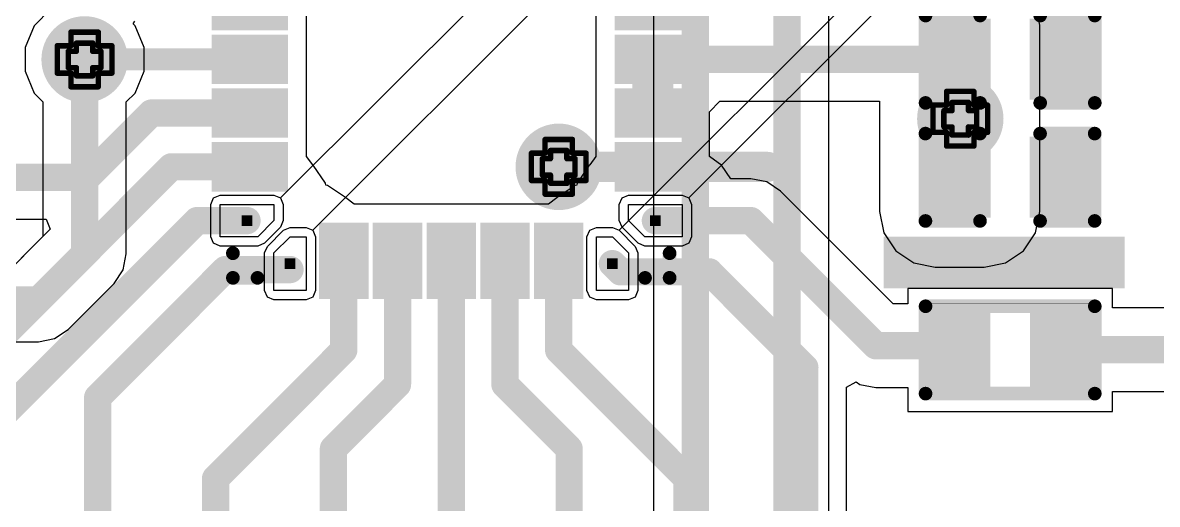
# Model space of a CAD drawing. Header units: inches. Extents: x -5 to 5258, y -4 to 5281.
# Drawn here: x 5.39 to 15.95, y 41.33 to 45.81 of the extents above; entities that cross this region are included whole.
import ezdxf

# ---------------------------------------------------------------- set-up
doc = ezdxf.new("R2010")
doc.units = ezdxf.units.IN
for name, color, linetype in [('Bottom Layer', 5, 'Continuous'), ('Bottom Solder', 6, 'Continuous'), ('Drill Drawing', 1, 'Continuous'), ('Top Layer', 1, 'Continuous'), ('Top Overlay', 2, 'Continuous'), ('Top Paste', 8, 'Continuous'), ('Top Solder', 216, 'Continuous'), ('Via Holes', 16, 'Continuous')]:
    doc.layers.add(name, color=color, linetype=linetype)

# ---------------------------------------------------------------- blocks, each defined once
blk = doc.blocks.new('R___0402_2')
at = {"layer": 'Top Layer'}
for points in [[(-0.699, -0.318), (-0.699, 0.318), (-0.241, 0.318), (-0.241, -0.318)], [(0.241, -0.318), (0.241, 0.318), (0.699, 0.318), (0.699, -0.318)]]:
    blk.add_hatch(color=1, dxfattribs=at).paths.add_polyline_path(points)
at = {"layer": 'Top Paste'}
for points in [[(-0.699, -0.318), (-0.699, 0.318), (-0.241, 0.318), (-0.241, -0.318)], [(0.241, -0.318), (0.241, 0.318), (0.699, 0.318), (0.699, -0.318)]]:
    blk.add_hatch(color=8, dxfattribs=at).paths.add_polyline_path(points)
at = {"layer": 'Top Solder'}
for points in [[(-0.754, -0.373), (-0.754, 0.373), (-0.186, 0.373), (-0.186, -0.373)], [(0.186, -0.373), (0.186, 0.373), (0.754, 0.373), (0.754, -0.373)]]:
    blk.add_hatch(color=216, dxfattribs=at).paths.add_polyline_path(points)
at = {"layer": 'Top Overlay'}
for points in [[(-0.787, 0.406, 0.127, 0.127, 0), (-0.787, -0.406, 0.127, 0.127, 0)], [(0.787, 0.406, 0.127, 0.127, 0), (-0.787, 0.406, 0.127, 0.127, 0)], [(0.787, 0.406, 0.127, 0.127, 0), (0.787, -0.406, 0.127, 0.127, 0)], [(0.787, -0.406, 0.127, 0.127, 0), (-0.787, -0.406, 0.127, 0.127, 0)], [(0.813, -0.432, 0.00323, 0.00323, 0), (-0.813, -0.432, 0.00323, 0.00323, 0)]]:
    blk.add_lwpolyline(points, format="xyseb", dxfattribs=at)
for points in [[(-0.819, 0.406, 0.0635, 0.0635, 1), (-0.756, 0.406, 0.0635, 0.0635, 1)], [(-0.819, 0.406, 0.0635, 0.0635, 1), (-0.756, 0.406, 0.0635, 0.0635, 1)], [(0.756, 0.406, 0.0635, 0.0635, 1), (0.819, 0.406, 0.0635, 0.0635, 1)], [(0.756, 0.406, 0.0635, 0.0635, 1), (0.819, 0.406, 0.0635, 0.0635, 1)], [(-0.819, -0.406, 0.0635, 0.0635, 1), (-0.756, -0.406, 0.0635, 0.0635, 1)], [(-0.819, -0.406, 0.0635, 0.0635, 1), (-0.756, -0.406, 0.0635, 0.0635, 1)], [(0.756, -0.406, 0.0635, 0.0635, 1), (0.819, -0.406, 0.0635, 0.0635, 1)], [(0.756, -0.406, 0.0635, 0.0635, 1), (0.819, -0.406, 0.0635, 0.0635, 1)], [(-0.814, -0.432, 0.00161, 0.00161, 1), (-0.812, -0.432, 0.00161, 0.00161, 1)], [(0.812, -0.432, 0.00161, 0.00161, 1), (0.814, -0.432, 0.00161, 0.00161, 1)]]:
    blk.add_lwpolyline(points, format="xyseb", close=True, dxfattribs=at)
blk = doc.blocks.new('28_UFQFPN__4_4__9')
at = {"layer": 'Top Layer'}
for points in [[(-2.15, 0.15), (-1.6, 0.15), (-1.6, -0.15), (-2.15, -0.15)], [(2.15, -0.15), (1.6, -0.15), (1.6, 0.15), (2.15, 0.15)], [(-2.15, -0.35), (-1.6, -0.35), (-1.6, -0.65), (-2.15, -0.65)], [(2.15, -0.65), (1.6, -0.65), (1.6, -0.35), (2.15, -0.35)], [(-2.15, -0.85), (-1.6, -0.85), (-1.6, -1.15), (-2.15, -1.15)], [(2.15, -1.15), (1.6, -1.15), (1.6, -0.85), (2.15, -0.85)], [(-1.95, -1.45), (-1.85, -1.45), (-1.85, -1.55), (-1.95, -1.55)], [(1.95, -1.55), (1.85, -1.55), (1.85, -1.45), (1.95, -1.45)], [(-1.15, -2.15), (-1.15, -1.6), (-0.85, -1.6), (-0.85, -2.15)], [(-0.65, -2.15), (-0.65, -1.6), (-0.35, -1.6), (-0.35, -2.15)], [(-0.15, -2.15), (-0.15, -1.6), (0.15, -1.6), (0.15, -2.15)], [(0.35, -2.15), (0.35, -1.6), (0.65, -1.6), (0.65, -2.15)], [(0.85, -2.15), (0.85, -1.6), (1.15, -1.6), (1.15, -2.15)], [(-1.55, -1.95), (-1.55, -1.85), (-1.45, -1.85), (-1.45, -1.95)], [(1.45, -1.95), (1.45, -1.85), (1.55, -1.85), (1.55, -1.95)]]:
    blk.add_hatch(color=1, dxfattribs=at).paths.add_polyline_path(points)
at = {"layer": 'Top Paste'}
for points in [[(-2.15, 0.15), (-1.6, 0.15), (-1.6, -0.15), (-2.15, -0.15)], [(2.15, -0.15), (1.6, -0.15), (1.6, 0.15), (2.15, 0.15)], [(-2.15, -0.35), (-1.6, -0.35), (-1.6, -0.65), (-2.15, -0.65)], [(2.15, -0.65), (1.6, -0.65), (1.6, -0.35), (2.15, -0.35)], [(-2.15, -0.85), (-1.6, -0.85), (-1.6, -1.15), (-2.15, -1.15)], [(2.15, -1.15), (1.6, -1.15), (1.6, -0.85), (2.15, -0.85)], [(-1.15, -2.15), (-1.15, -1.6), (-0.85, -1.6), (-0.85, -2.15)], [(-0.65, -2.15), (-0.65, -1.6), (-0.35, -1.6), (-0.35, -2.15)], [(-0.15, -2.15), (-0.15, -1.6), (0.15, -1.6), (0.15, -2.15)], [(0.35, -2.15), (0.35, -1.6), (0.65, -1.6), (0.65, -2.15)], [(0.85, -2.15), (0.85, -1.6), (1.15, -1.6), (1.15, -2.15)]]:
    blk.add_hatch(color=8, dxfattribs=at).paths.add_polyline_path(points)
at = {"layer": 'Top Solder'}
for points in [[(-2.23, 0.73), (-1.52, 0.73), (-1.52, 0.27), (-2.23, 0.27)], [(2.23, 0.27), (1.52, 0.27), (1.52, 0.73), (2.23, 0.73)], [(-2.23, 0.23), (-1.52, 0.23), (-1.52, -0.23), (-2.23, -0.23)], [(2.23, -0.23), (1.52, -0.23), (1.52, 0.23), (2.23, 0.23)], [(-2.23, -0.27), (-1.52, -0.27), (-1.52, -0.73), (-2.23, -0.73)], [(2.23, -0.73), (1.52, -0.73), (1.52, -0.27), (2.23, -0.27)], [(-2.23, -0.77), (-1.52, -0.77), (-1.52, -1.23), (-2.23, -1.23)], [(2.23, -1.23), (1.52, -1.23), (1.52, -0.77), (2.23, -0.77)], [(-1.23, -2.23), (-1.23, -1.52), (-0.77, -1.52), (-0.77, -2.23)], [(-0.73, -2.23), (-0.73, -1.52), (-0.27, -1.52), (-0.27, -2.23)], [(-0.23, -2.23), (-0.23, -1.52), (0.23, -1.52), (0.23, -2.23)], [(0.27, -2.23), (0.27, -1.52), (0.73, -1.52), (0.73, -2.23)], [(0.77, -2.23), (0.77, -1.52), (1.23, -1.52), (1.23, -2.23)]]:
    blk.add_hatch(color=216, dxfattribs=at).paths.add_polyline_path(points)
at = {"layer": 'Top Layer'}
for p, q in [((-2.15, -1.65), (-2.15, -1.35)), ((-2.15, -1.35), (-1.65, -1.35)), ((-1.65, -1.35), (-1.65, -1.5)), ((1.65, -1.5), (1.65, -1.35)), ((1.65, -1.35), (2.15, -1.35)), ((2.15, -1.35), (2.15, -1.65)), ((-1.65, -1.5), (-1.8, -1.65)), ((1.8, -1.65), (1.65, -1.5)), ((-1.8, -1.65), (-2.15, -1.65)), ((-1.65, -1.8), (-1.5, -1.65)), ((-1.5, -1.65), (-1.35, -1.65)), ((-1.35, -1.65), (-1.35, -2.15)), ((1.35, -2.15), (1.35, -1.65)), ((1.35, -1.65), (1.5, -1.65)), ((1.5, -1.65), (1.65, -1.8)), ((2.15, -1.65), (1.8, -1.65)), ((-1.65, -2.15), (-1.65, -1.8)), ((1.65, -1.8), (1.65, -2.15)), ((-1.35, -2.15), (-1.65, -2.15)), ((1.65, -2.15), (1.35, -2.15))]:
    blk.add_line(p, q, dxfattribs=at)
at = {"layer": 'Top Overlay'}
for points in [[(-2.032, -2.032, 0.127, 0.127, 0), (-2.032, -1.803, 0.127, 0.127, 0)], [(2.032, -2.032, 0.127, 0.127, 0), (2.032, -1.803, 0.127, 0.127, 0)], [(-2.032, -2.032, 0.127, 0.127, 0), (-1.803, -2.032, 0.127, 0.127, 0)], [(1.803, -2.032, 0.127, 0.127, 0), (2.032, -2.032, 0.127, 0.127, 0)]]:
    blk.add_lwpolyline(points, format="xyseb", dxfattribs=at)
for points in [[(-2.064, -1.803, 0.0635, 0.0635, 1), (-2, -1.803, 0.0635, 0.0635, 1)], [(2, -1.803, 0.0635, 0.0635, 1), (2.064, -1.803, 0.0635, 0.0635, 1)], [(-2.064, -2.032, 0.0635, 0.0635, 1), (-2, -2.032, 0.0635, 0.0635, 1)], [(-2.064, -2.032, 0.0635, 0.0635, 1), (-2, -2.032, 0.0635, 0.0635, 1)], [(-1.835, -2.032, 0.0635, 0.0635, 1), (-1.772, -2.032, 0.0635, 0.0635, 1)], [(1.772, -2.032, 0.0635, 0.0635, 1), (1.835, -2.032, 0.0635, 0.0635, 1)], [(2, -2.032, 0.0635, 0.0635, 1), (2.064, -2.032, 0.0635, 0.0635, 1)], [(2, -2.032, 0.0635, 0.0635, 1), (2.064, -2.032, 0.0635, 0.0635, 1)]]:
    blk.add_lwpolyline(points, format="xyseb", close=True, dxfattribs=at)
at = {"layer": 'Top Solder'}
for p, q in [((-1.589, -1.289), (5248.373, 5235.421)), ((-1.289, -1.589), (5248.373, 5235.421)), ((1.561, -1.589), (5248.373, 5235.421)), ((2.211, -1.289), (5248.373, 5235.421)), ((-2.211, -1.289), (-2.15, -1.263)), ((-2.15, -1.263), (-1.65, -1.263)), ((-1.65, -1.263), (-1.589, -1.289)), ((1.589, -1.289), (1.65, -1.263)), ((1.65, -1.263), (2.15, -1.263)), ((2.15, -1.263), (2.211, -1.289)), ((-2.237, -1.35), (-2.211, -1.289)), ((-2.237, -1.65), (-2.237, -1.35)), ((-1.589, -1.289), (-1.563, -1.35)), ((-1.563, -1.35), (-1.563, -1.5)), ((1.563, -1.35), (1.589, -1.289)), ((1.563, -1.5), (1.563, -1.35)), ((2.211, -1.289), (2.237, -1.35)), ((2.237, -1.35), (2.237, -1.65)), ((-1.589, -1.561), (-1.739, -1.711)), ((-1.563, -1.5), (-1.589, -1.561)), ((-1.561, -1.589), (-1.5, -1.563)), ((-1.5, -1.563), (-1.35, -1.563)), ((-1.35, -1.563), (-1.289, -1.589)), ((1.289, -1.589), (1.35, -1.563)), ((1.35, -1.563), (1.5, -1.563)), ((1.5, -1.563), (1.561, -1.589)), ((1.589, -1.561), (1.563, -1.5)), ((1.739, -1.711), (1.589, -1.561)), ((-2.211, -1.711), (-2.237, -1.65)), ((-1.711, -1.739), (-1.561, -1.589)), ((-1.289, -1.589), (-1.263, -1.65)), ((-1.263, -1.65), (-1.263, -2.15)), ((1.263, -1.65), (1.289, -1.589)), ((1.263, -2.15), (1.263, -1.65)), ((1.561, -1.589), (1.711, -1.739)), ((2.237, -1.65), (2.211, -1.711)), ((-2.15, -1.737), (-2.211, -1.711)), ((-1.8, -1.737), (-2.15, -1.737)), ((-1.739, -1.711), (-1.8, -1.737)), ((-1.737, -1.8), (-1.711, -1.739)), ((1.711, -1.739), (1.737, -1.8)), ((1.8, -1.737), (1.739, -1.711)), ((2.15, -1.737), (1.8, -1.737)), ((2.211, -1.711), (2.15, -1.737)), ((-1.737, -2.15), (-1.737, -1.8)), ((1.737, -1.8), (1.737, -2.15)), ((-1.711, -2.211), (-1.737, -2.15)), ((-1.65, -2.237), (-1.711, -2.211)), ((-1.289, -2.211), (-1.35, -2.237)), ((-1.263, -2.15), (-1.289, -2.211)), ((1.289, -2.211), (1.263, -2.15)), ((1.35, -2.237), (1.289, -2.211)), ((1.711, -2.211), (1.65, -2.237)), ((1.737, -2.15), (1.711, -2.211)), ((-1.35, -2.237), (-1.65, -2.237)), ((1.65, -2.237), (1.35, -2.237))]:
    blk.add_line(p, q, dxfattribs=at)
blk = doc.blocks.new('C___0402_144')
at = {"layer": 'Top Layer'}
for points in [[(-0.699, -0.318), (-0.699, 0.318), (-0.241, 0.318), (-0.241, -0.318)], [(0.241, -0.318), (0.241, 0.318), (0.699, 0.318), (0.699, -0.318)]]:
    blk.add_hatch(color=1, dxfattribs=at).paths.add_polyline_path(points)
at = {"layer": 'Top Paste'}
for points in [[(-0.699, -0.318), (-0.699, 0.318), (-0.241, 0.318), (-0.241, -0.318)], [(0.241, -0.318), (0.241, 0.318), (0.699, 0.318), (0.699, -0.318)]]:
    blk.add_hatch(color=8, dxfattribs=at).paths.add_polyline_path(points)
at = {"layer": 'Top Solder'}
for points in [[(-0.758, -0.377), (-0.758, 0.377), (-0.181, 0.377), (-0.181, -0.377)], [(0.181, -0.377), (0.181, 0.377), (0.758, 0.377), (0.758, -0.377)]]:
    blk.add_hatch(color=216, dxfattribs=at).paths.add_polyline_path(points)
at = {"layer": 'Top Overlay'}
for points in [[(-0.787, -0.406, 0.127, 0.127, 0), (-0.787, 0.406, 0.127, 0.127, 0)], [(-0.787, 0.406, 0.127, 0.127, 0), (-0.279, 0.406, 0.127, 0.127, 0)], [(0.279, 0.406, 0.127, 0.127, 0), (0.787, 0.406, 0.127, 0.127, 0)], [(0.787, -0.406, 0.127, 0.127, 0), (0.787, 0.406, 0.127, 0.127, 0)], [(-0.787, -0.406, 0.127, 0.127, 0), (-0.279, -0.406, 0.127, 0.127, 0)], [(0.279, -0.406, 0.127, 0.127, 0), (0.787, -0.406, 0.127, 0.127, 0)]]:
    blk.add_lwpolyline(points, format="xyseb", dxfattribs=at)
for points in [[(-0.819, 0.406, 0.0635, 0.0635, 1), (-0.756, 0.406, 0.0635, 0.0635, 1)], [(-0.819, 0.406, 0.0635, 0.0635, 1), (-0.756, 0.406, 0.0635, 0.0635, 1)], [(-0.311, 0.406, 0.0635, 0.0635, 1), (-0.248, 0.406, 0.0635, 0.0635, 1)], [(0.248, 0.406, 0.0635, 0.0635, 1), (0.311, 0.406, 0.0635, 0.0635, 1)], [(0.756, 0.406, 0.0635, 0.0635, 1), (0.819, 0.406, 0.0635, 0.0635, 1)], [(0.756, 0.406, 0.0635, 0.0635, 1), (0.819, 0.406, 0.0635, 0.0635, 1)], [(-0.819, -0.406, 0.0635, 0.0635, 1), (-0.756, -0.406, 0.0635, 0.0635, 1)], [(-0.819, -0.406, 0.0635, 0.0635, 1), (-0.756, -0.406, 0.0635, 0.0635, 1)], [(-0.311, -0.406, 0.0635, 0.0635, 1), (-0.248, -0.406, 0.0635, 0.0635, 1)], [(0.248, -0.406, 0.0635, 0.0635, 1), (0.311, -0.406, 0.0635, 0.0635, 1)], [(0.756, -0.406, 0.0635, 0.0635, 1), (0.819, -0.406, 0.0635, 0.0635, 1)], [(0.756, -0.406, 0.0635, 0.0635, 1), (0.819, -0.406, 0.0635, 0.0635, 1)]]:
    blk.add_lwpolyline(points, format="xyseb", close=True, dxfattribs=at)
blk = doc.blocks.new('C___0402_145')
at = {"layer": 'Top Layer'}
for points in [[(-0.699, -0.318), (-0.699, 0.318), (-0.241, 0.318), (-0.241, -0.318)], [(0.241, -0.318), (0.241, 0.318), (0.699, 0.318), (0.699, -0.318)]]:
    blk.add_hatch(color=1, dxfattribs=at).paths.add_polyline_path(points)
at = {"layer": 'Top Paste'}
for points in [[(-0.699, -0.318), (-0.699, 0.318), (-0.241, 0.318), (-0.241, -0.318)], [(0.241, -0.318), (0.241, 0.318), (0.699, 0.318), (0.699, -0.318)]]:
    blk.add_hatch(color=8, dxfattribs=at).paths.add_polyline_path(points)
at = {"layer": 'Top Solder'}
for points in [[(-0.758, -0.377), (-0.758, 0.377), (-0.181, 0.377), (-0.181, -0.377)], [(0.181, -0.377), (0.181, 0.377), (0.758, 0.377), (0.758, -0.377)]]:
    blk.add_hatch(color=216, dxfattribs=at).paths.add_polyline_path(points)
at = {"layer": 'Top Overlay'}
for points in [[(-0.787, -0.406, 0.127, 0.127, 0), (-0.787, 0.406, 0.127, 0.127, 0)], [(-0.787, 0.406, 0.127, 0.127, 0), (-0.279, 0.406, 0.127, 0.127, 0)], [(0.279, 0.406, 0.127, 0.127, 0), (0.787, 0.406, 0.127, 0.127, 0)], [(0.787, -0.406, 0.127, 0.127, 0), (0.787, 0.406, 0.127, 0.127, 0)], [(-0.787, -0.406, 0.127, 0.127, 0), (-0.279, -0.406, 0.127, 0.127, 0)], [(0.279, -0.406, 0.127, 0.127, 0), (0.787, -0.406, 0.127, 0.127, 0)]]:
    blk.add_lwpolyline(points, format="xyseb", dxfattribs=at)
for points in [[(-0.819, 0.406, 0.0635, 0.0635, 1), (-0.756, 0.406, 0.0635, 0.0635, 1)], [(-0.819, 0.406, 0.0635, 0.0635, 1), (-0.756, 0.406, 0.0635, 0.0635, 1)], [(-0.311, 0.406, 0.0635, 0.0635, 1), (-0.248, 0.406, 0.0635, 0.0635, 1)], [(0.248, 0.406, 0.0635, 0.0635, 1), (0.311, 0.406, 0.0635, 0.0635, 1)], [(0.756, 0.406, 0.0635, 0.0635, 1), (0.819, 0.406, 0.0635, 0.0635, 1)], [(0.756, 0.406, 0.0635, 0.0635, 1), (0.819, 0.406, 0.0635, 0.0635, 1)], [(-0.819, -0.406, 0.0635, 0.0635, 1), (-0.756, -0.406, 0.0635, 0.0635, 1)], [(-0.819, -0.406, 0.0635, 0.0635, 1), (-0.756, -0.406, 0.0635, 0.0635, 1)], [(-0.311, -0.406, 0.0635, 0.0635, 1), (-0.248, -0.406, 0.0635, 0.0635, 1)], [(0.248, -0.406, 0.0635, 0.0635, 1), (0.311, -0.406, 0.0635, 0.0635, 1)], [(0.756, -0.406, 0.0635, 0.0635, 1), (0.819, -0.406, 0.0635, 0.0635, 1)], [(0.756, -0.406, 0.0635, 0.0635, 1), (0.819, -0.406, 0.0635, 0.0635, 1)]]:
    blk.add_lwpolyline(points, format="xyseb", close=True, dxfattribs=at)

msp = doc.modelspace()

# ---------------------------------------------------------------- hatches: boundary and pattern name
at = {"layer": 'Bottom Layer'}
h = msp.add_hatch(color=5, dxfattribs=at)
edge = h.paths.add_edge_path()
edge.add_arc((5.969, 45.466), 0.3, 0, 360)
h = msp.add_hatch(color=5, dxfattribs=at)
edge = h.paths.add_edge_path()
edge.add_arc((14.118, 44.915), 0.3, 0, 360)
h = msp.add_hatch(color=5, dxfattribs=at)
edge = h.paths.add_edge_path()
edge.add_arc((10.381, 44.468), 0.3, 0, 360)
at = {"layer": 'Bottom Solder'}
h = msp.add_hatch(color=6, dxfattribs=at)
edge = h.paths.add_edge_path()
edge.add_arc((5.969, 45.466), 0.402, 0, 360)
h = msp.add_hatch(color=6, dxfattribs=at)
edge = h.paths.add_edge_path()
edge.add_arc((14.118, 44.915), 0.402, 0, 360)
h = msp.add_hatch(color=6, dxfattribs=at)
edge = h.paths.add_edge_path()
edge.add_arc((10.381, 44.468), 0.402, 0, 360)
at = {"layer": 'Top Layer'}
h = msp.add_hatch(color=1, dxfattribs=at)
edge = h.paths.add_edge_path()
edge.add_arc((5.969, 45.466), 0.3, 0, 360)
for points in [[(13.883, 44.053), (14.34, 44.053), (14.34, 45.785), (13.883, 45.785)], [(13.405, 43.338), (15.646, 43.338), (15.646, 43.818), (13.405, 43.818)]]:
    msp.add_hatch(color=1, dxfattribs=at).paths.add_polyline_path(points)
h = msp.add_hatch(color=1, dxfattribs=at)
edge = h.paths.add_edge_path()
edge.add_arc((14.118, 44.915), 0.3, 0, 360)
h = msp.add_hatch(color=1, dxfattribs=at)
edge = h.paths.add_edge_path()
edge.add_arc((10.381, 44.468), 0.3, 0, 360)
at = {"layer": 'Top Solder'}
h = msp.add_hatch(color=216, dxfattribs=at)
edge = h.paths.add_edge_path()
edge.add_arc((5.969, 45.466), 0.402, 0, 360)
h = msp.add_hatch(color=216, dxfattribs=at)
edge = h.paths.add_edge_path()
edge.add_arc((14.118, 44.915), 0.402, 0, 360)
h = msp.add_hatch(color=216, dxfattribs=at)
edge = h.paths.add_edge_path()
edge.add_arc((10.381, 44.468), 0.402, 0, 360)
at = {"layer": 'Via Holes'}
h = msp.add_hatch(color=7, dxfattribs=at)
edge = h.paths.add_edge_path()
edge.add_arc((5.969, 45.466), 0.15, 0, 360)
h = msp.add_hatch(color=7, dxfattribs=at)
edge = h.paths.add_edge_path()
edge.add_arc((14.118, 44.915), 0.15, 0, 360)
h = msp.add_hatch(color=7, dxfattribs=at)
edge = h.paths.add_edge_path()
edge.add_arc((10.381, 44.468), 0.15, 0, 360)

# ---------------------------------------------------------------- linework, layer by layer
at = {"layer": 'Bottom Layer'}
for p, q in [((11.262, 47.193), (11.262, 37.225)), ((12.893, 37.225), (12.893, 46.086)), ((5.655, 45.936), (5.499, 45.78)), ((5.499, 45.78), (5.415, 45.576)), ((6.421, 45.797), (6.437, 45.822)), ((6.439, 45.78), (6.421, 45.797)), ((6.523, 45.576), (6.439, 45.78)), ((5.415, 45.576), (5.415, 45.356)), ((6.523, 45.356), (6.523, 45.576)), ((5.415, 45.356), (5.499, 45.152)), ((6.439, 45.152), (6.523, 45.356)), ((5.499, 45.152), (5.581, 45.071)), ((6.357, 45.071), (6.439, 45.152)), ((5.581, 45.071), (5.581, 43.821)), ((6.357, 43.66), (6.357, 45.071)), ((5.581, 43.821), (5.379, 43.619)), ((6.328, 43.511), (6.357, 43.66)), ((6.244, 43.385), (6.328, 43.511)), ((5.815, 42.956), (6.244, 43.385)), ((5.54, 42.842), (5.689, 42.872)), ((5.689, 42.872), (5.815, 42.956)), ((3.921, 42.842), (5.54, 42.842))]:
    msp.add_line(p, q, dxfattribs=at)
for points in [[(11.651, 36.83, 0.254, 0.254, 0), (11.651, 47.269, 0.254, 0.254, 0)], [(12.505, 36.83, 0.254, 0.254, 0), (12.505, 46.247, 0.254, 0.254, 0)], [(5.969, 43.66, 0.254, 0.254, 0), (5.969, 45.466, 0.254, 0.254, 0)], [(5.54, 43.231, 0.254, 0.254, 0), (5.969, 43.66, 0.254, 0.254, 0)], [(3.526, 43.231, 0.254, 0.254, 0), (5.54, 43.231, 0.254, 0.254, 0)]]:
    msp.add_lwpolyline(points, format="xyseb", dxfattribs=at)
for points in [[(5.905, 45.466, 0.127, 0.127, 1), (6.032, 45.466, 0.127, 0.127, 1)], [(5.905, 43.66, 0.127, 0.127, 1), (6.032, 43.66, 0.127, 0.127, 1)], [(5.905, 43.66, 0.127, 0.127, 1), (6.032, 43.66, 0.127, 0.127, 1)], [(5.477, 43.231, 0.127, 0.127, 1), (5.604, 43.231, 0.127, 0.127, 1)], [(5.477, 43.231, 0.127, 0.127, 1), (5.604, 43.231, 0.127, 0.127, 1)]]:
    msp.add_lwpolyline(points, format="xyseb", close=True, dxfattribs=at)
at = {"layer": 'Drill Drawing'}
for points in [[(5.842, 45.593, 0.0508, 0.0508, 0), (5.842, 45.72, 0.0508, 0.0508, 0)], [(5.842, 45.72, 0.0508, 0.0508, 0), (6.096, 45.72, 0.0508, 0.0508, 0)], [(6.096, 45.593, 0.0508, 0.0508, 0), (6.096, 45.72, 0.0508, 0.0508, 0)], [(5.715, 45.339, 0.0508, 0.0508, 0), (5.715, 45.593, 0.0508, 0.0508, 0)], [(5.715, 45.593, 0.0508, 0.0508, 0), (5.842, 45.593, 0.0508, 0.0508, 0)], [(5.893, 45.542, 0.0508, 0.0508, 0), (5.893, 45.618, 0.0508, 0.0508, 0)], [(5.893, 45.618, 0.0508, 0.0508, 0), (6.045, 45.618, 0.0508, 0.0508, 0)], [(6.045, 45.542, 0.0508, 0.0508, 0), (6.045, 45.618, 0.0508, 0.0508, 0)], [(6.096, 45.593, 0.0508, 0.0508, 0), (6.223, 45.593, 0.0508, 0.0508, 0)], [(6.223, 45.339, 0.0508, 0.0508, 0), (6.223, 45.593, 0.0508, 0.0508, 0)], [(5.817, 45.39, 0.0508, 0.0508, 0), (5.817, 45.542, 0.0508, 0.0508, 0)], [(5.817, 45.542, 0.0508, 0.0508, 0), (5.893, 45.542, 0.0508, 0.0508, 0)], [(6.045, 45.542, 0.0508, 0.0508, 0), (6.121, 45.542, 0.0508, 0.0508, 0)], [(6.121, 45.39, 0.0508, 0.0508, 0), (6.121, 45.542, 0.0508, 0.0508, 0)], [(5.817, 45.39, 0.0508, 0.0508, 0), (5.893, 45.39, 0.0508, 0.0508, 0)], [(5.893, 45.314, 0.0508, 0.0508, 0), (5.893, 45.39, 0.0508, 0.0508, 0)], [(6.045, 45.39, 0.0508, 0.0508, 0), (6.121, 45.39, 0.0508, 0.0508, 0)], [(6.045, 45.314, 0.0508, 0.0508, 0), (6.045, 45.39, 0.0508, 0.0508, 0)], [(5.715, 45.339, 0.0508, 0.0508, 0), (5.842, 45.339, 0.0508, 0.0508, 0)], [(5.842, 45.212, 0.0508, 0.0508, 0), (5.842, 45.339, 0.0508, 0.0508, 0)], [(5.893, 45.314, 0.0508, 0.0508, 0), (6.045, 45.314, 0.0508, 0.0508, 0)], [(6.096, 45.339, 0.0508, 0.0508, 0), (6.223, 45.339, 0.0508, 0.0508, 0)], [(6.096, 45.212, 0.0508, 0.0508, 0), (6.096, 45.339, 0.0508, 0.0508, 0)], [(5.842, 45.212, 0.0508, 0.0508, 0), (6.096, 45.212, 0.0508, 0.0508, 0)], [(13.991, 45.042, 0.0508, 0.0508, 0), (13.991, 45.169, 0.0508, 0.0508, 0)], [(13.991, 45.169, 0.0508, 0.0508, 0), (14.245, 45.169, 0.0508, 0.0508, 0)], [(14.245, 45.042, 0.0508, 0.0508, 0), (14.245, 45.169, 0.0508, 0.0508, 0)], [(14.041, 44.991, 0.0508, 0.0508, 0), (14.041, 45.067, 0.0508, 0.0508, 0)], [(14.041, 45.067, 0.0508, 0.0508, 0), (14.194, 45.067, 0.0508, 0.0508, 0)], [(14.194, 44.991, 0.0508, 0.0508, 0), (14.194, 45.067, 0.0508, 0.0508, 0)], [(13.864, 44.788, 0.0508, 0.0508, 0), (13.864, 45.042, 0.0508, 0.0508, 0)], [(13.864, 45.042, 0.0508, 0.0508, 0), (13.991, 45.042, 0.0508, 0.0508, 0)], [(13.965, 44.839, 0.0508, 0.0508, 0), (13.965, 44.991, 0.0508, 0.0508, 0)], [(13.965, 44.991, 0.0508, 0.0508, 0), (14.041, 44.991, 0.0508, 0.0508, 0)], [(14.194, 44.991, 0.0508, 0.0508, 0), (14.27, 44.991, 0.0508, 0.0508, 0)], [(14.245, 45.042, 0.0508, 0.0508, 0), (14.372, 45.042, 0.0508, 0.0508, 0)], [(14.27, 44.839, 0.0508, 0.0508, 0), (14.27, 44.991, 0.0508, 0.0508, 0)], [(14.372, 44.788, 0.0508, 0.0508, 0), (14.372, 45.042, 0.0508, 0.0508, 0)], [(13.864, 44.788, 0.0508, 0.0508, 0), (13.991, 44.788, 0.0508, 0.0508, 0)], [(13.965, 44.839, 0.0508, 0.0508, 0), (14.041, 44.839, 0.0508, 0.0508, 0)], [(13.991, 44.661, 0.0508, 0.0508, 0), (13.991, 44.788, 0.0508, 0.0508, 0)], [(14.041, 44.763, 0.0508, 0.0508, 0), (14.041, 44.839, 0.0508, 0.0508, 0)], [(14.041, 44.763, 0.0508, 0.0508, 0), (14.194, 44.763, 0.0508, 0.0508, 0)], [(14.194, 44.839, 0.0508, 0.0508, 0), (14.27, 44.839, 0.0508, 0.0508, 0)], [(14.194, 44.763, 0.0508, 0.0508, 0), (14.194, 44.839, 0.0508, 0.0508, 0)], [(14.245, 44.788, 0.0508, 0.0508, 0), (14.372, 44.788, 0.0508, 0.0508, 0)], [(14.245, 44.661, 0.0508, 0.0508, 0), (14.245, 44.788, 0.0508, 0.0508, 0)], [(10.254, 44.595, 0.0508, 0.0508, 0), (10.254, 44.722, 0.0508, 0.0508, 0)], [(10.254, 44.722, 0.0508, 0.0508, 0), (10.508, 44.722, 0.0508, 0.0508, 0)], [(10.508, 44.595, 0.0508, 0.0508, 0), (10.508, 44.722, 0.0508, 0.0508, 0)], [(13.991, 44.661, 0.0508, 0.0508, 0), (14.245, 44.661, 0.0508, 0.0508, 0)], [(10.127, 44.341, 0.0508, 0.0508, 0), (10.127, 44.595, 0.0508, 0.0508, 0)], [(10.127, 44.595, 0.0508, 0.0508, 0), (10.254, 44.595, 0.0508, 0.0508, 0)], [(10.229, 44.391, 0.0508, 0.0508, 0), (10.229, 44.544, 0.0508, 0.0508, 0)], [(10.229, 44.544, 0.0508, 0.0508, 0), (10.305, 44.544, 0.0508, 0.0508, 0)], [(10.305, 44.544, 0.0508, 0.0508, 0), (10.305, 44.62, 0.0508, 0.0508, 0)], [(10.305, 44.62, 0.0508, 0.0508, 0), (10.457, 44.62, 0.0508, 0.0508, 0)], [(10.457, 44.544, 0.0508, 0.0508, 0), (10.457, 44.62, 0.0508, 0.0508, 0)], [(10.457, 44.544, 0.0508, 0.0508, 0), (10.533, 44.544, 0.0508, 0.0508, 0)], [(10.508, 44.595, 0.0508, 0.0508, 0), (10.635, 44.595, 0.0508, 0.0508, 0)], [(10.533, 44.391, 0.0508, 0.0508, 0), (10.533, 44.544, 0.0508, 0.0508, 0)], [(10.635, 44.341, 0.0508, 0.0508, 0), (10.635, 44.595, 0.0508, 0.0508, 0)], [(10.127, 44.341, 0.0508, 0.0508, 0), (10.254, 44.341, 0.0508, 0.0508, 0)], [(10.229, 44.391, 0.0508, 0.0508, 0), (10.305, 44.391, 0.0508, 0.0508, 0)], [(10.254, 44.214, 0.0508, 0.0508, 0), (10.254, 44.341, 0.0508, 0.0508, 0)], [(10.305, 44.315, 0.0508, 0.0508, 0), (10.305, 44.391, 0.0508, 0.0508, 0)], [(10.457, 44.391, 0.0508, 0.0508, 0), (10.533, 44.391, 0.0508, 0.0508, 0)], [(10.457, 44.315, 0.0508, 0.0508, 0), (10.457, 44.391, 0.0508, 0.0508, 0)], [(10.508, 44.341, 0.0508, 0.0508, 0), (10.635, 44.341, 0.0508, 0.0508, 0)], [(10.508, 44.214, 0.0508, 0.0508, 0), (10.508, 44.341, 0.0508, 0.0508, 0)], [(10.305, 44.315, 0.0508, 0.0508, 0), (10.457, 44.315, 0.0508, 0.0508, 0)], [(10.254, 44.214, 0.0508, 0.0508, 0), (10.508, 44.214, 0.0508, 0.0508, 0)]]:
    msp.add_lwpolyline(points, format="xyseb", dxfattribs=at)
for points in [[(5.829, 45.72, 0.0254, 0.0254, 1), (5.855, 45.72, 0.0254, 0.0254, 1)], [(5.829, 45.72, 0.0254, 0.0254, 1), (5.855, 45.72, 0.0254, 0.0254, 1)], [(6.083, 45.72, 0.0254, 0.0254, 1), (6.109, 45.72, 0.0254, 0.0254, 1)], [(6.083, 45.72, 0.0254, 0.0254, 1), (6.109, 45.72, 0.0254, 0.0254, 1)], [(5.702, 45.593, 0.0254, 0.0254, 1), (5.728, 45.593, 0.0254, 0.0254, 1)], [(5.702, 45.593, 0.0254, 0.0254, 1), (5.728, 45.593, 0.0254, 0.0254, 1)], [(5.829, 45.593, 0.0254, 0.0254, 1), (5.855, 45.593, 0.0254, 0.0254, 1)], [(5.829, 45.593, 0.0254, 0.0254, 1), (5.855, 45.593, 0.0254, 0.0254, 1)], [(5.88, 45.618, 0.0254, 0.0254, 1), (5.905, 45.618, 0.0254, 0.0254, 1)], [(5.88, 45.618, 0.0254, 0.0254, 1), (5.905, 45.618, 0.0254, 0.0254, 1)], [(6.032, 45.618, 0.0254, 0.0254, 1), (6.058, 45.618, 0.0254, 0.0254, 1)], [(6.032, 45.618, 0.0254, 0.0254, 1), (6.058, 45.618, 0.0254, 0.0254, 1)], [(6.083, 45.593, 0.0254, 0.0254, 1), (6.109, 45.593, 0.0254, 0.0254, 1)], [(6.083, 45.593, 0.0254, 0.0254, 1), (6.109, 45.593, 0.0254, 0.0254, 1)], [(6.21, 45.593, 0.0254, 0.0254, 1), (6.236, 45.593, 0.0254, 0.0254, 1)], [(6.21, 45.593, 0.0254, 0.0254, 1), (6.236, 45.593, 0.0254, 0.0254, 1)], [(5.804, 45.542, 0.0254, 0.0254, 1), (5.829, 45.542, 0.0254, 0.0254, 1)], [(5.804, 45.542, 0.0254, 0.0254, 1), (5.829, 45.542, 0.0254, 0.0254, 1)], [(5.88, 45.542, 0.0254, 0.0254, 1), (5.905, 45.542, 0.0254, 0.0254, 1)], [(5.88, 45.542, 0.0254, 0.0254, 1), (5.905, 45.542, 0.0254, 0.0254, 1)], [(6.032, 45.542, 0.0254, 0.0254, 1), (6.058, 45.542, 0.0254, 0.0254, 1)], [(6.032, 45.542, 0.0254, 0.0254, 1), (6.058, 45.542, 0.0254, 0.0254, 1)], [(6.109, 45.542, 0.0254, 0.0254, 1), (6.134, 45.542, 0.0254, 0.0254, 1)], [(6.109, 45.542, 0.0254, 0.0254, 1), (6.134, 45.542, 0.0254, 0.0254, 1)], [(5.804, 45.39, 0.0254, 0.0254, 1), (5.829, 45.39, 0.0254, 0.0254, 1)], [(5.804, 45.39, 0.0254, 0.0254, 1), (5.829, 45.39, 0.0254, 0.0254, 1)], [(5.88, 45.39, 0.0254, 0.0254, 1), (5.905, 45.39, 0.0254, 0.0254, 1)], [(5.88, 45.39, 0.0254, 0.0254, 1), (5.905, 45.39, 0.0254, 0.0254, 1)], [(6.032, 45.39, 0.0254, 0.0254, 1), (6.058, 45.39, 0.0254, 0.0254, 1)], [(6.032, 45.39, 0.0254, 0.0254, 1), (6.058, 45.39, 0.0254, 0.0254, 1)], [(6.109, 45.39, 0.0254, 0.0254, 1), (6.134, 45.39, 0.0254, 0.0254, 1)], [(6.109, 45.39, 0.0254, 0.0254, 1), (6.134, 45.39, 0.0254, 0.0254, 1)], [(5.702, 45.339, 0.0254, 0.0254, 1), (5.728, 45.339, 0.0254, 0.0254, 1)], [(5.702, 45.339, 0.0254, 0.0254, 1), (5.728, 45.339, 0.0254, 0.0254, 1)], [(5.829, 45.339, 0.0254, 0.0254, 1), (5.855, 45.339, 0.0254, 0.0254, 1)], [(5.829, 45.339, 0.0254, 0.0254, 1), (5.855, 45.339, 0.0254, 0.0254, 1)], [(5.88, 45.314, 0.0254, 0.0254, 1), (5.905, 45.314, 0.0254, 0.0254, 1)], [(5.88, 45.314, 0.0254, 0.0254, 1), (5.905, 45.314, 0.0254, 0.0254, 1)], [(6.032, 45.314, 0.0254, 0.0254, 1), (6.058, 45.314, 0.0254, 0.0254, 1)], [(6.032, 45.314, 0.0254, 0.0254, 1), (6.058, 45.314, 0.0254, 0.0254, 1)], [(6.083, 45.339, 0.0254, 0.0254, 1), (6.109, 45.339, 0.0254, 0.0254, 1)], [(6.083, 45.339, 0.0254, 0.0254, 1), (6.109, 45.339, 0.0254, 0.0254, 1)], [(6.21, 45.339, 0.0254, 0.0254, 1), (6.236, 45.339, 0.0254, 0.0254, 1)], [(6.21, 45.339, 0.0254, 0.0254, 1), (6.236, 45.339, 0.0254, 0.0254, 1)], [(5.829, 45.212, 0.0254, 0.0254, 1), (5.855, 45.212, 0.0254, 0.0254, 1)], [(5.829, 45.212, 0.0254, 0.0254, 1), (5.855, 45.212, 0.0254, 0.0254, 1)], [(6.083, 45.212, 0.0254, 0.0254, 1), (6.109, 45.212, 0.0254, 0.0254, 1)], [(6.083, 45.212, 0.0254, 0.0254, 1), (6.109, 45.212, 0.0254, 0.0254, 1)], [(13.978, 45.169, 0.0254, 0.0254, 1), (14.003, 45.169, 0.0254, 0.0254, 1)], [(13.978, 45.169, 0.0254, 0.0254, 1), (14.003, 45.169, 0.0254, 0.0254, 1)], [(14.232, 45.169, 0.0254, 0.0254, 1), (14.257, 45.169, 0.0254, 0.0254, 1)], [(14.232, 45.169, 0.0254, 0.0254, 1), (14.257, 45.169, 0.0254, 0.0254, 1)], [(14.029, 45.067, 0.0254, 0.0254, 1), (14.054, 45.067, 0.0254, 0.0254, 1)], [(14.029, 45.067, 0.0254, 0.0254, 1), (14.054, 45.067, 0.0254, 0.0254, 1)], [(14.181, 45.067, 0.0254, 0.0254, 1), (14.207, 45.067, 0.0254, 0.0254, 1)], [(14.181, 45.067, 0.0254, 0.0254, 1), (14.207, 45.067, 0.0254, 0.0254, 1)], [(13.851, 45.042, 0.0254, 0.0254, 1), (13.876, 45.042, 0.0254, 0.0254, 1)], [(13.851, 45.042, 0.0254, 0.0254, 1), (13.876, 45.042, 0.0254, 0.0254, 1)], [(13.953, 44.991, 0.0254, 0.0254, 1), (13.978, 44.991, 0.0254, 0.0254, 1)], [(13.953, 44.991, 0.0254, 0.0254, 1), (13.978, 44.991, 0.0254, 0.0254, 1)], [(13.978, 45.042, 0.0254, 0.0254, 1), (14.003, 45.042, 0.0254, 0.0254, 1)], [(13.978, 45.042, 0.0254, 0.0254, 1), (14.003, 45.042, 0.0254, 0.0254, 1)], [(14.029, 44.991, 0.0254, 0.0254, 1), (14.054, 44.991, 0.0254, 0.0254, 1)], [(14.029, 44.991, 0.0254, 0.0254, 1), (14.054, 44.991, 0.0254, 0.0254, 1)], [(14.181, 44.991, 0.0254, 0.0254, 1), (14.207, 44.991, 0.0254, 0.0254, 1)], [(14.181, 44.991, 0.0254, 0.0254, 1), (14.207, 44.991, 0.0254, 0.0254, 1)], [(14.232, 45.042, 0.0254, 0.0254, 1), (14.257, 45.042, 0.0254, 0.0254, 1)], [(14.232, 45.042, 0.0254, 0.0254, 1), (14.257, 45.042, 0.0254, 0.0254, 1)], [(14.257, 44.991, 0.0254, 0.0254, 1), (14.283, 44.991, 0.0254, 0.0254, 1)], [(14.257, 44.991, 0.0254, 0.0254, 1), (14.283, 44.991, 0.0254, 0.0254, 1)], [(14.359, 45.042, 0.0254, 0.0254, 1), (14.384, 45.042, 0.0254, 0.0254, 1)], [(14.359, 45.042, 0.0254, 0.0254, 1), (14.384, 45.042, 0.0254, 0.0254, 1)], [(13.851, 44.788, 0.0254, 0.0254, 1), (13.876, 44.788, 0.0254, 0.0254, 1)], [(13.851, 44.788, 0.0254, 0.0254, 1), (13.876, 44.788, 0.0254, 0.0254, 1)], [(13.953, 44.839, 0.0254, 0.0254, 1), (13.978, 44.839, 0.0254, 0.0254, 1)], [(13.953, 44.839, 0.0254, 0.0254, 1), (13.978, 44.839, 0.0254, 0.0254, 1)], [(13.978, 44.788, 0.0254, 0.0254, 1), (14.003, 44.788, 0.0254, 0.0254, 1)], [(13.978, 44.788, 0.0254, 0.0254, 1), (14.003, 44.788, 0.0254, 0.0254, 1)], [(14.029, 44.839, 0.0254, 0.0254, 1), (14.054, 44.839, 0.0254, 0.0254, 1)], [(14.029, 44.839, 0.0254, 0.0254, 1), (14.054, 44.839, 0.0254, 0.0254, 1)], [(14.029, 44.763, 0.0254, 0.0254, 1), (14.054, 44.763, 0.0254, 0.0254, 1)], [(14.029, 44.763, 0.0254, 0.0254, 1), (14.054, 44.763, 0.0254, 0.0254, 1)], [(14.181, 44.839, 0.0254, 0.0254, 1), (14.207, 44.839, 0.0254, 0.0254, 1)], [(14.181, 44.839, 0.0254, 0.0254, 1), (14.207, 44.839, 0.0254, 0.0254, 1)], [(14.181, 44.763, 0.0254, 0.0254, 1), (14.207, 44.763, 0.0254, 0.0254, 1)], [(14.181, 44.763, 0.0254, 0.0254, 1), (14.207, 44.763, 0.0254, 0.0254, 1)], [(14.232, 44.788, 0.0254, 0.0254, 1), (14.257, 44.788, 0.0254, 0.0254, 1)], [(14.232, 44.788, 0.0254, 0.0254, 1), (14.257, 44.788, 0.0254, 0.0254, 1)], [(14.257, 44.839, 0.0254, 0.0254, 1), (14.283, 44.839, 0.0254, 0.0254, 1)], [(14.257, 44.839, 0.0254, 0.0254, 1), (14.283, 44.839, 0.0254, 0.0254, 1)], [(14.359, 44.788, 0.0254, 0.0254, 1), (14.384, 44.788, 0.0254, 0.0254, 1)], [(14.359, 44.788, 0.0254, 0.0254, 1), (14.384, 44.788, 0.0254, 0.0254, 1)], [(10.241, 44.722, 0.0254, 0.0254, 1), (10.267, 44.722, 0.0254, 0.0254, 1)], [(10.241, 44.722, 0.0254, 0.0254, 1), (10.267, 44.722, 0.0254, 0.0254, 1)], [(10.495, 44.722, 0.0254, 0.0254, 1), (10.521, 44.722, 0.0254, 0.0254, 1)], [(10.495, 44.722, 0.0254, 0.0254, 1), (10.521, 44.722, 0.0254, 0.0254, 1)], [(13.978, 44.661, 0.0254, 0.0254, 1), (14.003, 44.661, 0.0254, 0.0254, 1)], [(13.978, 44.661, 0.0254, 0.0254, 1), (14.003, 44.661, 0.0254, 0.0254, 1)], [(14.232, 44.661, 0.0254, 0.0254, 1), (14.257, 44.661, 0.0254, 0.0254, 1)], [(14.232, 44.661, 0.0254, 0.0254, 1), (14.257, 44.661, 0.0254, 0.0254, 1)], [(10.114, 44.595, 0.0254, 0.0254, 1), (10.14, 44.595, 0.0254, 0.0254, 1)], [(10.114, 44.595, 0.0254, 0.0254, 1), (10.14, 44.595, 0.0254, 0.0254, 1)], [(10.216, 44.544, 0.0254, 0.0254, 1), (10.241, 44.544, 0.0254, 0.0254, 1)], [(10.216, 44.544, 0.0254, 0.0254, 1), (10.241, 44.544, 0.0254, 0.0254, 1)], [(10.241, 44.595, 0.0254, 0.0254, 1), (10.267, 44.595, 0.0254, 0.0254, 1)], [(10.241, 44.595, 0.0254, 0.0254, 1), (10.267, 44.595, 0.0254, 0.0254, 1)], [(10.292, 44.62, 0.0254, 0.0254, 1), (10.317, 44.62, 0.0254, 0.0254, 1)], [(10.292, 44.62, 0.0254, 0.0254, 1), (10.317, 44.62, 0.0254, 0.0254, 1)], [(10.292, 44.544, 0.0254, 0.0254, 1), (10.317, 44.544, 0.0254, 0.0254, 1)], [(10.292, 44.544, 0.0254, 0.0254, 1), (10.317, 44.544, 0.0254, 0.0254, 1)], [(10.444, 44.62, 0.0254, 0.0254, 1), (10.47, 44.62, 0.0254, 0.0254, 1)], [(10.444, 44.62, 0.0254, 0.0254, 1), (10.47, 44.62, 0.0254, 0.0254, 1)], [(10.444, 44.544, 0.0254, 0.0254, 1), (10.47, 44.544, 0.0254, 0.0254, 1)], [(10.444, 44.544, 0.0254, 0.0254, 1), (10.47, 44.544, 0.0254, 0.0254, 1)], [(10.495, 44.595, 0.0254, 0.0254, 1), (10.521, 44.595, 0.0254, 0.0254, 1)], [(10.495, 44.595, 0.0254, 0.0254, 1), (10.521, 44.595, 0.0254, 0.0254, 1)], [(10.521, 44.544, 0.0254, 0.0254, 1), (10.546, 44.544, 0.0254, 0.0254, 1)], [(10.521, 44.544, 0.0254, 0.0254, 1), (10.546, 44.544, 0.0254, 0.0254, 1)], [(10.622, 44.595, 0.0254, 0.0254, 1), (10.648, 44.595, 0.0254, 0.0254, 1)], [(10.622, 44.595, 0.0254, 0.0254, 1), (10.648, 44.595, 0.0254, 0.0254, 1)], [(10.114, 44.341, 0.0254, 0.0254, 1), (10.14, 44.341, 0.0254, 0.0254, 1)], [(10.114, 44.341, 0.0254, 0.0254, 1), (10.14, 44.341, 0.0254, 0.0254, 1)], [(10.216, 44.391, 0.0254, 0.0254, 1), (10.241, 44.391, 0.0254, 0.0254, 1)], [(10.216, 44.391, 0.0254, 0.0254, 1), (10.241, 44.391, 0.0254, 0.0254, 1)], [(10.241, 44.341, 0.0254, 0.0254, 1), (10.267, 44.341, 0.0254, 0.0254, 1)], [(10.241, 44.341, 0.0254, 0.0254, 1), (10.267, 44.341, 0.0254, 0.0254, 1)], [(10.292, 44.391, 0.0254, 0.0254, 1), (10.317, 44.391, 0.0254, 0.0254, 1)], [(10.292, 44.391, 0.0254, 0.0254, 1), (10.317, 44.391, 0.0254, 0.0254, 1)], [(10.444, 44.391, 0.0254, 0.0254, 1), (10.47, 44.391, 0.0254, 0.0254, 1)], [(10.444, 44.391, 0.0254, 0.0254, 1), (10.47, 44.391, 0.0254, 0.0254, 1)], [(10.495, 44.341, 0.0254, 0.0254, 1), (10.521, 44.341, 0.0254, 0.0254, 1)], [(10.495, 44.341, 0.0254, 0.0254, 1), (10.521, 44.341, 0.0254, 0.0254, 1)], [(10.521, 44.391, 0.0254, 0.0254, 1), (10.546, 44.391, 0.0254, 0.0254, 1)], [(10.521, 44.391, 0.0254, 0.0254, 1), (10.546, 44.391, 0.0254, 0.0254, 1)], [(10.622, 44.341, 0.0254, 0.0254, 1), (10.648, 44.341, 0.0254, 0.0254, 1)], [(10.622, 44.341, 0.0254, 0.0254, 1), (10.648, 44.341, 0.0254, 0.0254, 1)], [(10.292, 44.315, 0.0254, 0.0254, 1), (10.317, 44.315, 0.0254, 0.0254, 1)], [(10.292, 44.315, 0.0254, 0.0254, 1), (10.317, 44.315, 0.0254, 0.0254, 1)], [(10.444, 44.315, 0.0254, 0.0254, 1), (10.47, 44.315, 0.0254, 0.0254, 1)], [(10.444, 44.315, 0.0254, 0.0254, 1), (10.47, 44.315, 0.0254, 0.0254, 1)], [(10.241, 44.214, 0.0254, 0.0254, 1), (10.267, 44.214, 0.0254, 0.0254, 1)], [(10.241, 44.214, 0.0254, 0.0254, 1), (10.267, 44.214, 0.0254, 0.0254, 1)], [(10.495, 44.214, 0.0254, 0.0254, 1), (10.521, 44.214, 0.0254, 0.0254, 1)], [(10.495, 44.214, 0.0254, 0.0254, 1), (10.521, 44.214, 0.0254, 0.0254, 1)]]:
    msp.add_lwpolyline(points, format="xyseb", close=True, dxfattribs=at)
at = {"layer": 'Top Layer'}
for p, q in [((8.035, 45.564), (8.035, 46.372)), ((10.727, 46.372), (10.727, 45.564)), ((14.858, 45.785), (14.837, 45.891)), ((14.858, 44.053), (14.858, 45.785)), ((8.035, 44.564), (8.035, 45.564)), ((10.727, 45.564), (10.727, 44.564)), ((11.785, 44.978), (11.88, 45.079)), ((11.88, 45.079), (13.365, 45.079)), ((13.365, 45.079), (13.365, 44.053)), ((11.785, 44.564), (11.785, 44.978)), ((8.094, 44.486), (8.035, 44.564)), ((10.727, 44.564), (10.671, 44.488)), ((10.727, 44.564), (10.727, 44.564)), ((10.727, 44.564), (10.727, 44.564)), ((11.865, 44.505), (11.785, 44.564)), ((11.785, 44.564), (11.785, 44.564)), ((11.785, 44.564), (11.785, 44.564)), ((8.097, 44.484), (8.094, 44.486)), ((8.21, 44.316), (8.097, 44.484)), ((10.665, 44.484), (10.552, 44.316)), ((10.671, 44.488), (10.665, 44.484)), ((11.897, 44.484), (11.865, 44.505)), ((11.983, 44.356), (11.897, 44.484)), ((12.169, 44.356), (11.983, 44.356)), ((12.318, 44.327), (12.169, 44.356)), ((8.213, 44.299), (8.21, 44.316)), ((8.229, 44.296), (8.213, 44.299)), ((8.397, 44.184), (8.229, 44.296)), ((10.533, 44.296), (10.365, 44.184)), ((10.549, 44.299), (10.533, 44.296)), ((10.552, 44.316), (10.549, 44.299)), ((12.444, 44.242), (12.318, 44.327)), ((13.493, 43.193), (12.444, 44.242)), ((8.4, 44.18), (8.397, 44.184)), ((8.477, 44.122), (8.4, 44.18)), ((10.362, 44.18), (10.285, 44.122)), ((10.365, 44.184), (10.362, 44.18)), ((10.285, 44.122), (8.477, 44.122)), ((13.365, 44.053), (13.405, 43.855)), ((14.819, 43.855), (14.858, 44.053)), ((5.311, 43.982), (5.61, 43.982)), ((5.61, 43.982), (5.649, 43.889)), ((5.649, 43.889), (3.623, 41.863)), ((13.405, 43.855), (13.517, 43.687)), ((14.706, 43.687), (14.819, 43.855)), ((13.517, 43.687), (13.685, 43.575)), ((14.538, 43.575), (14.706, 43.687)), ((13.685, 43.575), (13.883, 43.535)), ((13.883, 43.535), (14.34, 43.535)), ((14.34, 43.535), (14.538, 43.575)), ((15.534, 43.338), (13.629, 43.338)), ((13.629, 43.338), (13.629, 43.193)), ((15.534, 43.157), (15.534, 43.338)), ((13.629, 43.193), (13.493, 43.193)), ((17.727, 43.157), (15.534, 43.157)), ((13.06, 42.421), (13.149, 42.469)), ((13.149, 42.469), (13.183, 42.446)), ((13.183, 42.446), (13.332, 42.416)), ((13.06, 41.219), (13.06, 42.421)), ((13.332, 42.416), (13.629, 42.416)), ((13.629, 42.416), (13.629, 42.195)), ((15.534, 42.195), (15.534, 42.38)), ((15.534, 42.38), (17.727, 42.38)), ((13.629, 42.195), (15.534, 42.195))]:
    msp.add_line(p, q, dxfattribs=at)
for points in [[(5.969, 45.466, 0.203, 0.203, 0), (5.97, 45.467, 0.203, 0.203, 0)], [(5.97, 45.467, 0.203, 0.203, 0), (7.505, 45.467, 0.203, 0.203, 0)], [(7.505, 45.467, 0.203, 0.203, 0), (7.506, 45.468, 0.203, 0.203, 0)], [(11.256, 45.038, 0.381, 0.381, 0), (11.256, 45.417, 0.381, 0.381, 0)], [(11.256, 45.468, 0.254, 0.254, 0), (14.112, 45.468, 0.254, 0.254, 0)], [(5.994, 44.371, 0.254, 0.254, 0), (6.591, 44.968, 0.254, 0.254, 0)], [(6.591, 44.968, 0.254, 0.254, 0), (7.506, 44.968, 0.254, 0.254, 0)], [(14.065, 44.968, 0.254, 0.254, 0), (14.112, 44.921, 0.254, 0.254, 0)], [(14.112, 44.371, 0.254, 0.254, 0), (14.112, 44.921, 0.254, 0.254, 0)], [(3.897, 41.588, 0.254, 0.254, 0), (6.777, 44.468, 0.254, 0.254, 0)], [(6.777, 44.468, 0.254, 0.254, 0), (7.506, 44.468, 0.254, 0.254, 0)], [(10.381, 44.468, 0.279, 0.279, 0), (11.256, 44.468, 0.279, 0.279, 0)], [(11.256, 44.468, 0.279, 0.279, 0), (12.325, 44.468, 0.279, 0.279, 0)], [(4.828, 44.371, 0.254, 0.254, 0), (5.994, 44.371, 0.254, 0.254, 0)], [(4.994, 41.946, 0.254, 0.254, 0), (7.016, 43.968, 0.254, 0.254, 0)], [(7.016, 43.968, 0.254, 0.254, 0), (7.481, 43.968, 0.254, 0.254, 0)], [(11.281, 43.968, 0.254, 0.254, 0), (12.169, 43.968, 0.254, 0.254, 0)], [(12.169, 43.968, 0.254, 0.254, 0), (13.332, 42.805, 0.254, 0.254, 0)], [(6.091, 42.324, 0.254, 0.254, 0), (7.279, 43.513, 0.254, 0.254, 0)], [(7.279, 43.513, 0.254, 0.254, 0), (7.881, 43.513, 0.254, 0.254, 0)], [(8.381, 42.764, 0.254, 0.254, 0), (8.381, 43.543, 0.254, 0.254, 0)], [(8.881, 42.445, 0.254, 0.254, 0), (8.881, 43.543, 0.254, 0.254, 0)], [(9.381, 40.687, 0.254, 0.254, 0), (9.381, 43.543, 0.254, 0.254, 0)], [(9.881, 42.445, 0.254, 0.254, 0), (9.881, 43.543, 0.254, 0.254, 0)], [(10.381, 42.764, 0.254, 0.254, 0), (10.381, 43.543, 0.254, 0.254, 0)], [(10.881, 43.568, 0.254, 0.254, 0), (10.957, 43.492, 0.254, 0.254, 0)], [(10.957, 43.492, 0.254, 0.254, 0), (11.781, 43.492, 0.254, 0.254, 0)], [(11.781, 43.492, 0.254, 0.254, 0), (12.671, 42.602, 0.254, 0.254, 0)], [(7.188, 41.57, 0.254, 0.254, 0), (8.381, 42.764, 0.254, 0.254, 0)], [(10.381, 42.764, 0.254, 0.254, 0), (11.574, 41.57, 0.254, 0.254, 0)], [(13.332, 42.805, 0.254, 0.254, 0), (14.112, 42.805, 0.254, 0.254, 0)], [(15.16, 42.769, 0.254, 0.254, 0), (18.122, 42.769, 0.254, 0.254, 0)], [(15.098, 42.707, 0.152, 0.152, 0), (15.16, 42.769, 0.152, 0.152, 0)], [(12.671, 40.737, 0.254, 0.254, 0), (12.671, 42.602, 0.254, 0.254, 0)], [(8.284, 41.848, 0.254, 0.254, 0), (8.881, 42.445, 0.254, 0.254, 0)], [(9.881, 42.445, 0.254, 0.254, 0), (10.478, 41.848, 0.254, 0.254, 0)], [(6.091, 40.737, 0.254, 0.254, 0), (6.091, 42.324, 0.254, 0.254, 0)], [(8.284, 40.687, 0.254, 0.254, 0), (8.284, 41.848, 0.254, 0.254, 0)], [(10.478, 40.687, 0.254, 0.254, 0), (10.478, 41.848, 0.254, 0.254, 0)], [(7.188, 40.687, 0.254, 0.254, 0), (7.188, 41.57, 0.254, 0.254, 0)], [(11.574, 40.687, 0.254, 0.254, 0), (11.574, 41.57, 0.254, 0.254, 0)]]:
    msp.add_lwpolyline(points, format="xyseb", dxfattribs=at)
for points in [[(5.918, 45.466, 0.102, 0.102, 1), (6.02, 45.466, 0.102, 0.102, 1)], [(5.919, 45.467, 0.102, 0.102, 1), (6.021, 45.467, 0.102, 0.102, 1)], [(5.919, 45.467, 0.102, 0.102, 1), (6.021, 45.467, 0.102, 0.102, 1)], [(7.455, 45.468, 0.102, 0.102, 1), (7.557, 45.468, 0.102, 0.102, 1)], [(7.454, 45.467, 0.102, 0.102, 1), (7.556, 45.467, 0.102, 0.102, 1)], [(7.454, 45.467, 0.102, 0.102, 1), (7.556, 45.467, 0.102, 0.102, 1)], [(11.161, 45.417, 0.191, 0.191, 1), (11.351, 45.417, 0.191, 0.191, 1)], [(11.192, 45.468, 0.127, 0.127, 1), (11.319, 45.468, 0.127, 0.127, 1)], [(14.048, 45.468, 0.127, 0.127, 1), (14.175, 45.468, 0.127, 0.127, 1)], [(11.161, 45.038, 0.191, 0.191, 1), (11.351, 45.038, 0.191, 0.191, 1)], [(6.527, 44.968, 0.127, 0.127, 1), (6.654, 44.968, 0.127, 0.127, 1)], [(6.527, 44.968, 0.127, 0.127, 1), (6.654, 44.968, 0.127, 0.127, 1)], [(7.442, 44.968, 0.127, 0.127, 1), (7.569, 44.968, 0.127, 0.127, 1)], [(14.001, 44.968, 0.127, 0.127, 1), (14.128, 44.968, 0.127, 0.127, 1)], [(14.048, 44.921, 0.127, 0.127, 1), (14.175, 44.921, 0.127, 0.127, 1)], [(14.048, 44.921, 0.127, 0.127, 1), (14.175, 44.921, 0.127, 0.127, 1)], [(6.713, 44.468, 0.127, 0.127, 1), (6.84, 44.468, 0.127, 0.127, 1)], [(6.713, 44.468, 0.127, 0.127, 1), (6.84, 44.468, 0.127, 0.127, 1)], [(7.442, 44.468, 0.127, 0.127, 1), (7.569, 44.468, 0.127, 0.127, 1)], [(10.311, 44.468, 0.14, 0.14, 1), (10.451, 44.468, 0.14, 0.14, 1)], [(11.186, 44.468, 0.14, 0.14, 1), (11.326, 44.468, 0.14, 0.14, 1)], [(11.186, 44.468, 0.14, 0.14, 1), (11.326, 44.468, 0.14, 0.14, 1)], [(12.256, 44.468, 0.14, 0.14, 1), (12.395, 44.468, 0.14, 0.14, 1)], [(5.931, 44.371, 0.127, 0.127, 1), (6.058, 44.371, 0.127, 0.127, 1)], [(5.931, 44.371, 0.127, 0.127, 1), (6.058, 44.371, 0.127, 0.127, 1)], [(14.048, 44.371, 0.127, 0.127, 1), (14.175, 44.371, 0.127, 0.127, 1)], [(6.952, 43.968, 0.127, 0.127, 1), (7.079, 43.968, 0.127, 0.127, 1)], [(6.952, 43.968, 0.127, 0.127, 1), (7.079, 43.968, 0.127, 0.127, 1)], [(7.417, 43.968, 0.127, 0.127, 1), (7.544, 43.968, 0.127, 0.127, 1)], [(11.217, 43.968, 0.127, 0.127, 1), (11.344, 43.968, 0.127, 0.127, 1)], [(12.105, 43.968, 0.127, 0.127, 1), (12.232, 43.968, 0.127, 0.127, 1)], [(12.105, 43.968, 0.127, 0.127, 1), (12.232, 43.968, 0.127, 0.127, 1)], [(7.216, 43.513, 0.127, 0.127, 1), (7.343, 43.513, 0.127, 0.127, 1)], [(7.216, 43.513, 0.127, 0.127, 1), (7.343, 43.513, 0.127, 0.127, 1)], [(7.817, 43.513, 0.127, 0.127, 1), (7.944, 43.513, 0.127, 0.127, 1)], [(8.317, 43.543, 0.127, 0.127, 1), (8.444, 43.543, 0.127, 0.127, 1)], [(8.817, 43.543, 0.127, 0.127, 1), (8.944, 43.543, 0.127, 0.127, 1)], [(9.317, 43.543, 0.127, 0.127, 1), (9.444, 43.543, 0.127, 0.127, 1)], [(9.817, 43.543, 0.127, 0.127, 1), (9.944, 43.543, 0.127, 0.127, 1)], [(10.317, 43.543, 0.127, 0.127, 1), (10.444, 43.543, 0.127, 0.127, 1)], [(10.817, 43.568, 0.127, 0.127, 1), (10.944, 43.568, 0.127, 0.127, 1)], [(10.893, 43.492, 0.127, 0.127, 1), (11.02, 43.492, 0.127, 0.127, 1)], [(10.893, 43.492, 0.127, 0.127, 1), (11.02, 43.492, 0.127, 0.127, 1)], [(11.718, 43.492, 0.127, 0.127, 1), (11.845, 43.492, 0.127, 0.127, 1)], [(11.718, 43.492, 0.127, 0.127, 1), (11.845, 43.492, 0.127, 0.127, 1)], [(8.317, 42.764, 0.127, 0.127, 1), (8.444, 42.764, 0.127, 0.127, 1)], [(8.317, 42.764, 0.127, 0.127, 1), (8.444, 42.764, 0.127, 0.127, 1)], [(10.317, 42.764, 0.127, 0.127, 1), (10.444, 42.764, 0.127, 0.127, 1)], [(10.317, 42.764, 0.127, 0.127, 1), (10.444, 42.764, 0.127, 0.127, 1)], [(13.269, 42.805, 0.127, 0.127, 1), (13.396, 42.805, 0.127, 0.127, 1)], [(13.269, 42.805, 0.127, 0.127, 1), (13.396, 42.805, 0.127, 0.127, 1)], [(14.048, 42.805, 0.127, 0.127, 1), (14.175, 42.805, 0.127, 0.127, 1)], [(15.097, 42.769, 0.127, 0.127, 1), (15.224, 42.769, 0.127, 0.127, 1)], [(15.06, 42.707, 0.0762, 0.0762, 1), (15.137, 42.707, 0.0762, 0.0762, 1)], [(15.122, 42.769, 0.0762, 0.0762, 1), (15.198, 42.769, 0.0762, 0.0762, 1)], [(12.608, 42.602, 0.127, 0.127, 1), (12.735, 42.602, 0.127, 0.127, 1)], [(12.608, 42.602, 0.127, 0.127, 1), (12.735, 42.602, 0.127, 0.127, 1)], [(8.817, 42.445, 0.127, 0.127, 1), (8.944, 42.445, 0.127, 0.127, 1)], [(8.817, 42.445, 0.127, 0.127, 1), (8.944, 42.445, 0.127, 0.127, 1)], [(9.817, 42.445, 0.127, 0.127, 1), (9.944, 42.445, 0.127, 0.127, 1)], [(9.817, 42.445, 0.127, 0.127, 1), (9.944, 42.445, 0.127, 0.127, 1)], [(6.027, 42.324, 0.127, 0.127, 1), (6.154, 42.324, 0.127, 0.127, 1)], [(6.027, 42.324, 0.127, 0.127, 1), (6.154, 42.324, 0.127, 0.127, 1)], [(8.221, 41.848, 0.127, 0.127, 1), (8.348, 41.848, 0.127, 0.127, 1)], [(8.221, 41.848, 0.127, 0.127, 1), (8.348, 41.848, 0.127, 0.127, 1)], [(10.414, 41.848, 0.127, 0.127, 1), (10.541, 41.848, 0.127, 0.127, 1)], [(10.414, 41.848, 0.127, 0.127, 1), (10.541, 41.848, 0.127, 0.127, 1)], [(7.124, 41.57, 0.127, 0.127, 1), (7.251, 41.57, 0.127, 0.127, 1)], [(7.124, 41.57, 0.127, 0.127, 1), (7.251, 41.57, 0.127, 0.127, 1)], [(11.511, 41.57, 0.127, 0.127, 1), (11.638, 41.57, 0.127, 0.127, 1)], [(11.511, 41.57, 0.127, 0.127, 1), (11.638, 41.57, 0.127, 0.127, 1)]]:
    msp.add_lwpolyline(points, format="xyseb", close=True, dxfattribs=at)

# ---------------------------------------------------------------- block references
for name, p in [('28_UFQFPN__4_4__9', (9.381, 45.468)), ('C___0402_144', (14.582, 45.468)), ('C___0402_145', (14.581, 44.371))]:
    msp.add_blockref(name, p)
at = {"rotation": 180}
msp.add_blockref('R___0402_2', (14.582, 42.766), dxfattribs=at)

doc.saveas('drawing.dxf')
